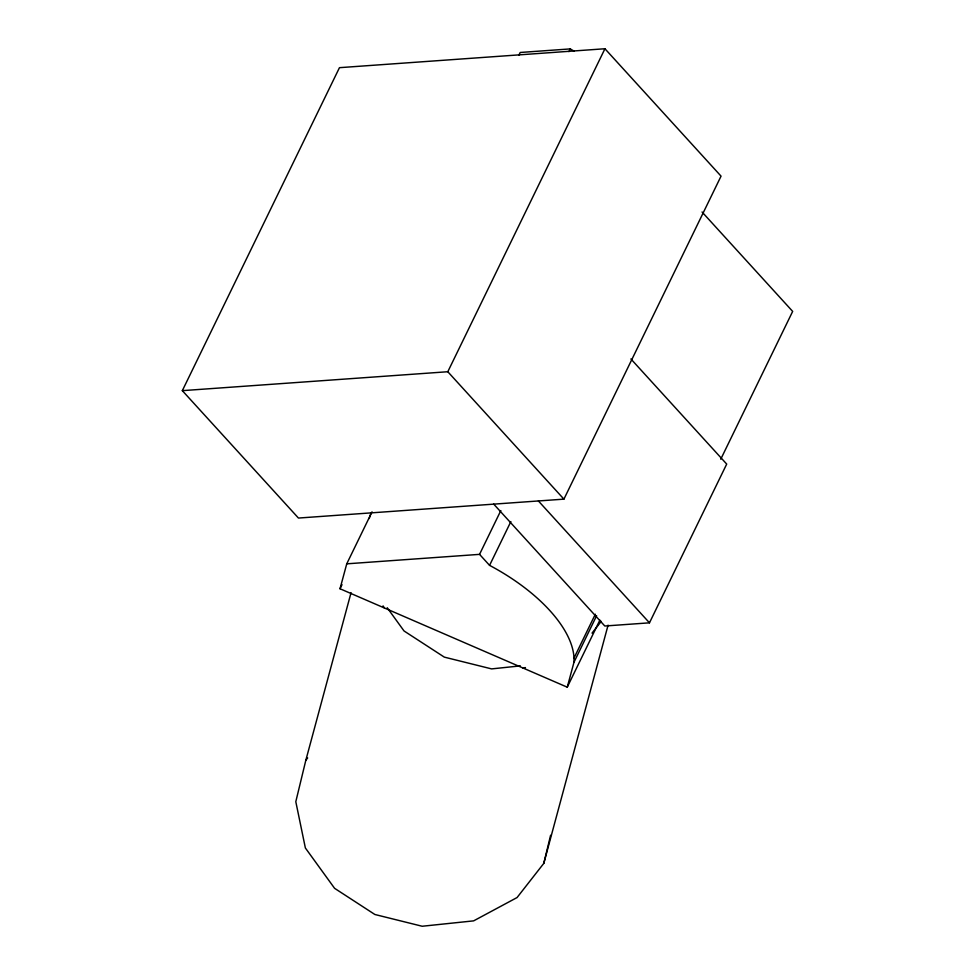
<?xml version="1.0" encoding="UTF-8"?>
<svg xmlns="http://www.w3.org/2000/svg" width="975" height="975" viewBox="0 0 975 975"><rect width="100%" height="100%" fill="white"/><g stroke="black" fill="none" stroke-linecap="round" stroke-linejoin="round"><path stroke-width="1.46" d="M372.048 511.826L346.747 563.83L340.019 588.754L567.255 687.18L573.982 662.257L574.007 658.027L595.323 614.226M351.061 592.654L305.821 760.305L295.803 801.706L305.37 847.982L334.583 888.31L374.875 914.489L422.187 926.25L473.643 920.863L517.067 897.548L543.794 863.375L608.083 625.146M543.794 863.375L550.595 835.283M182.337 390.658L339.458 67.677L604.939 48.75L721.049 176.146L563.916 499.139L298.447 518.054L182.337 390.658L447.805 371.731L563.916 499.139M518.858 55.222L520.187 52.479L570.29 48.908L574.153 51.2M568.961 51.651L570.29 48.908M340.019 588.754L342.018 584.659M447.805 371.731L604.939 48.75M346.747 563.83L479.542 554.361L500.845 510.571M574.007 658.027A130.089 62.4 25.9 0 0 489.572 565.366L510.876 521.576M573.982 662.257L596.627 615.725M567.255 687.18L599.881 620.124M720.757 459.213L792.663 311.403L702.061 212.002M493.728 504.136L604.805 626.011L649.472 622.83L726.704 464.076L630.91 358.971M305.821 760.305L307.673 757.953M592.032 633.116L601.258 621.343M520.382 665.888L491.619 668.899L444.32 657.126L404.028 630.959L387.209 607.73M538.395 500.955L649.472 622.83M479.542 554.361L489.572 565.366M525.44 667.57A130.089 113.661 15.1 0 1 522.868 667.948M384.418 607.986A130.089 113.661 15.1 0 1 383.053 605.889M369.245 518.517A130.089 113.661 15.1 0 1 371.122 512.753"/></g></svg>
